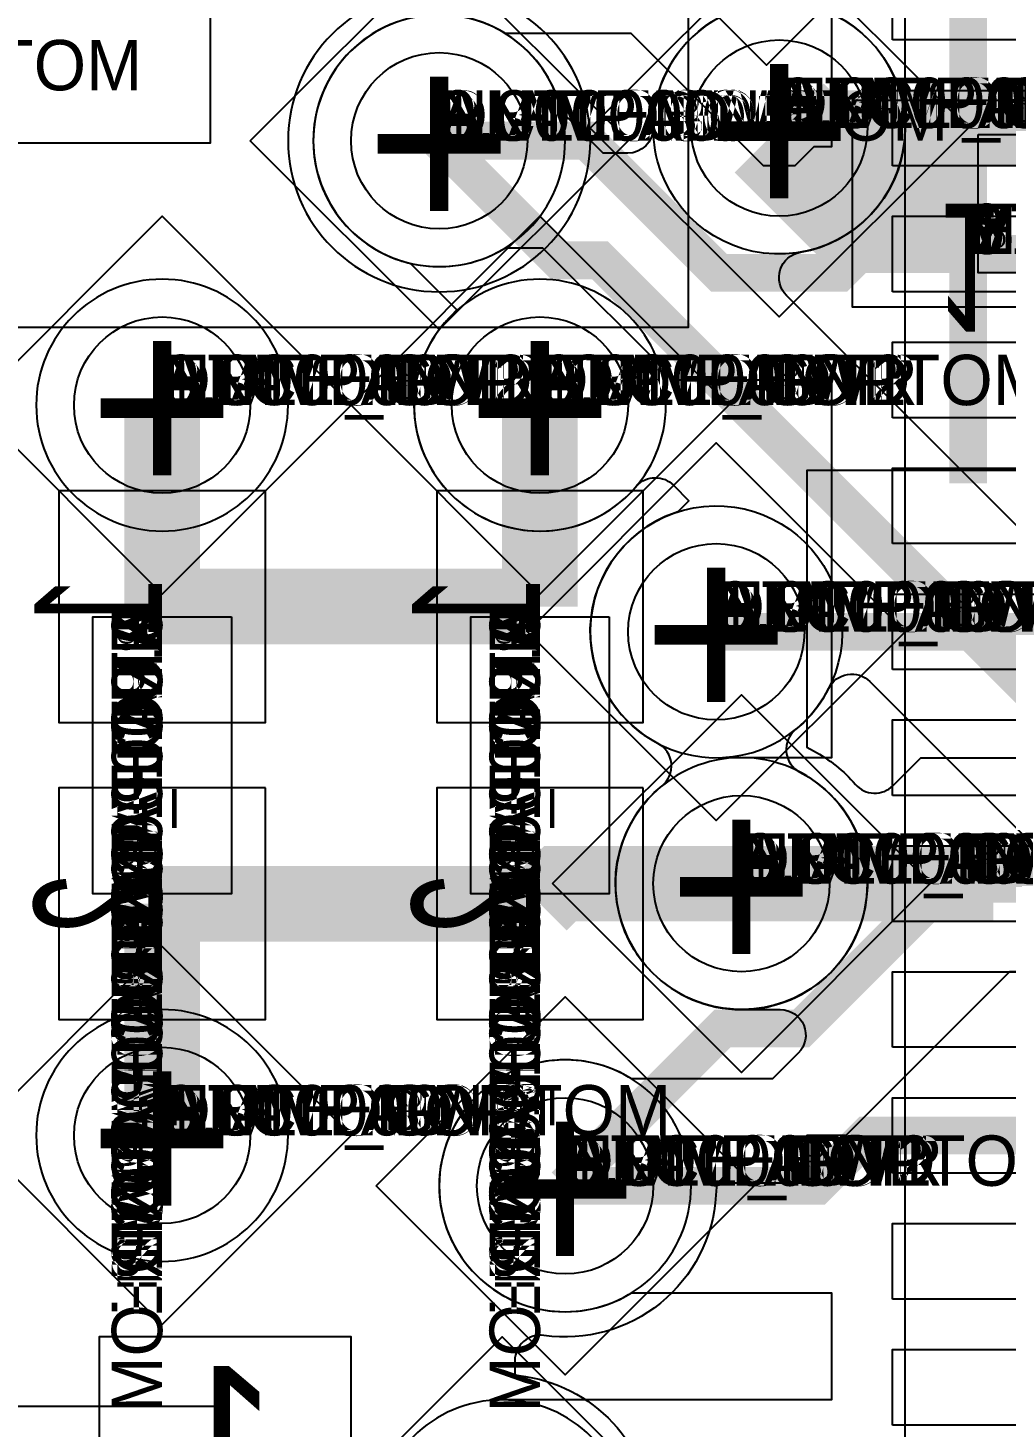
# Model space of a CAD drawing. Extents: x 0 to 323, y 0 to 320.
# Drawn here: x 118.77 to 122.65, y 59.19 to 64.75 of the extents above; entities that cross this region are included whole.
import ezdxf
from ezdxf.enums import TextEntityAlignment as Align

# ---------------------------------------------------------------- set-up
doc = ezdxf.new("R2010")
doc.units = 0
doc.header["$MEASUREMENT"] = 0
doc.layers.get('0').update_dxf_attribs({"linetype": 'CONTINUOUS'})
for name, color, linetype in [('CDN_FIGURES', 7, 'CONTINUOUS'), ('ETCH_BOTTOM', 7, 'CONTINUOUS'), ('ETCH_GND', 3, 'CONTINUOUS'), ('ETCH_INT1', 4, 'CONTINUOUS'), ('ETCH_INT2', 5, 'CONTINUOUS'), ('ETCH_PWR', 6, 'CONTINUOUS'), ('ETCH_TOP', 2, 'CONTINUOUS'), ('MANUFACTURING_NCLEGEND-1-6', 8, 'CONTINUOUS'), ('PACKAGE_GEOMETRY_ASSEMBLY_TOP', 11, 'CONTINUOUS'), ('PACKAGE_GEOMETRY_PIN_NUMBER', 9, 'CONTINUOUS')]:
    doc.layers.add(name, color=color, linetype=linetype)

# ---------------------------------------------------------------- blocks, each defined once
blk = doc.blocks.new('PAD_INFO')
for tag in ['SHAPE_TYPE', 'PAD_HEIGHT', 'PAD_LAYER', 'PAD_TYPE', 'PAD_WIDTH']:
    blk.add_attdef(tag, (0, 0), '', height=0.2)
at = {"flags": 2}
blk.add_attdef('CDN_TYPE', (0, 0), '', height=0.2, dxfattribs=at)
blk = doc.blocks.new('DRILL_INFO')
at = {"flags": 2}
blk.add_attdef('CDN_TYPE', (0, 0), '', height=0.2, dxfattribs=at)
for tag in ['FSHAPE', 'FCHAR', 'DRILL_HEIGHT', 'DIAMETER', 'PLATED', 'DRILL_WIDTH']:
    blk.add_attdef(tag, (0, 0), '', height=0.2)
blk = doc.blocks.new('VIA0700X0300')
at = {"layer": 'ETCH_BOTTOM'}
blk.add_circle((0, 0), 0.35, dxfattribs=at)
at = {"layer": 'ETCH_GND'}
blk.add_circle((0, 0), 0.35, dxfattribs=at)
at = {"layer": 'ETCH_INT1'}
blk.add_circle((0, 0), 0.35, dxfattribs=at)
at = {"layer": 'ETCH_INT2'}
blk.add_circle((0, 0), 0.35, dxfattribs=at)
at = {"layer": 'ETCH_PWR'}
blk.add_circle((0, 0), 0.35, dxfattribs=at)
at = {"layer": 'ETCH_TOP'}
blk.add_circle((0, 0), 0.35, dxfattribs=at)
ref = blk.add_blockref('PAD_INFO', (0, 0))
ref.add_attrib('PAD_LAYER', 'ETCH_TOP', (0, 0), dxfattribs={"height": 0.2})
ref.add_attrib('SHAPE_TYPE', 'NULL', (0, 0), dxfattribs={"height": 0.2})
ref.add_attrib('PAD_TYPE', 'ANTIPAD', (0, 0), dxfattribs={"height": 0.2})
ref.add_attrib('PAD_WIDTH', '0.000000', (0, 0), dxfattribs={"height": 0.2})
ref.add_attrib('PAD_HEIGHT', '0.000000', (0, 0), dxfattribs={"height": 0.2})
ref = blk.add_blockref('PAD_INFO', (0, 0))
ref.add_attrib('PAD_LAYER', 'ETCH_GND', (0, 0), dxfattribs={"height": 0.2})
ref.add_attrib('SHAPE_TYPE', 'NULL', (0, 0), dxfattribs={"height": 0.2})
ref.add_attrib('PAD_TYPE', 'ANTIPAD', (0, 0), dxfattribs={"height": 0.2})
ref.add_attrib('PAD_WIDTH', '0.000000', (0, 0), dxfattribs={"height": 0.2})
ref.add_attrib('PAD_HEIGHT', '0.000000', (0, 0), dxfattribs={"height": 0.2})
ref = blk.add_blockref('PAD_INFO', (0, 0))
ref.add_attrib('PAD_LAYER', 'ETCH_INT1', (0, 0), dxfattribs={"height": 0.2})
ref.add_attrib('SHAPE_TYPE', 'NULL', (0, 0), dxfattribs={"height": 0.2})
ref.add_attrib('PAD_TYPE', 'ANTIPAD', (0, 0), dxfattribs={"height": 0.2})
ref.add_attrib('PAD_WIDTH', '0.000000', (0, 0), dxfattribs={"height": 0.2})
ref.add_attrib('PAD_HEIGHT', '0.000000', (0, 0), dxfattribs={"height": 0.2})
ref = blk.add_blockref('PAD_INFO', (0, 0))
ref.add_attrib('PAD_LAYER', 'ETCH_INT2', (0, 0), dxfattribs={"height": 0.2})
ref.add_attrib('SHAPE_TYPE', 'NULL', (0, 0), dxfattribs={"height": 0.2})
ref.add_attrib('PAD_TYPE', 'ANTIPAD', (0, 0), dxfattribs={"height": 0.2})
ref.add_attrib('PAD_WIDTH', '0.000000', (0, 0), dxfattribs={"height": 0.2})
ref.add_attrib('PAD_HEIGHT', '0.000000', (0, 0), dxfattribs={"height": 0.2})
ref = blk.add_blockref('PAD_INFO', (0, 0))
ref.add_attrib('PAD_LAYER', 'ETCH_PWR', (0, 0), dxfattribs={"height": 0.2})
ref.add_attrib('SHAPE_TYPE', 'NULL', (0, 0), dxfattribs={"height": 0.2})
ref.add_attrib('PAD_TYPE', 'ANTIPAD', (0, 0), dxfattribs={"height": 0.2})
ref.add_attrib('PAD_WIDTH', '0.000000', (0, 0), dxfattribs={"height": 0.2})
ref.add_attrib('PAD_HEIGHT', '0.000000', (0, 0), dxfattribs={"height": 0.2})
ref = blk.add_blockref('PAD_INFO', (0, 0))
ref.add_attrib('PAD_LAYER', 'ETCH_BOTTOM', (0, 0), dxfattribs={"height": 0.2})
ref.add_attrib('SHAPE_TYPE', 'NULL', (0, 0), dxfattribs={"height": 0.2})
ref.add_attrib('PAD_TYPE', 'ANTIPAD', (0, 0), dxfattribs={"height": 0.2})
ref.add_attrib('PAD_WIDTH', '0.000000', (0, 0), dxfattribs={"height": 0.2})
ref.add_attrib('PAD_HEIGHT', '0.000000', (0, 0), dxfattribs={"height": 0.2})
ref = blk.add_blockref('PAD_INFO', (0, 0))
ref.add_attrib('PAD_LAYER', 'ETCH_TOP', (0, 0), dxfattribs={"height": 0.2})
ref.add_attrib('SHAPE_TYPE', 'NULL', (0, 0), dxfattribs={"height": 0.2})
ref.add_attrib('PAD_TYPE', 'THERMAL', (0, 0), dxfattribs={"height": 0.2})
ref.add_attrib('PAD_WIDTH', '0.000000', (0, 0), dxfattribs={"height": 0.2})
ref.add_attrib('PAD_HEIGHT', '0.000000', (0, 0), dxfattribs={"height": 0.2})
ref = blk.add_blockref('PAD_INFO', (0, 0))
ref.add_attrib('PAD_LAYER', 'ETCH_GND', (0, 0), dxfattribs={"height": 0.2})
ref.add_attrib('SHAPE_TYPE', 'NULL', (0, 0), dxfattribs={"height": 0.2})
ref.add_attrib('PAD_TYPE', 'THERMAL', (0, 0), dxfattribs={"height": 0.2})
ref.add_attrib('PAD_WIDTH', '0.000000', (0, 0), dxfattribs={"height": 0.2})
ref.add_attrib('PAD_HEIGHT', '0.000000', (0, 0), dxfattribs={"height": 0.2})
ref = blk.add_blockref('PAD_INFO', (0, 0))
ref.add_attrib('PAD_LAYER', 'ETCH_INT1', (0, 0), dxfattribs={"height": 0.2})
ref.add_attrib('SHAPE_TYPE', 'NULL', (0, 0), dxfattribs={"height": 0.2})
ref.add_attrib('PAD_TYPE', 'THERMAL', (0, 0), dxfattribs={"height": 0.2})
ref.add_attrib('PAD_WIDTH', '0.000000', (0, 0), dxfattribs={"height": 0.2})
ref.add_attrib('PAD_HEIGHT', '0.000000', (0, 0), dxfattribs={"height": 0.2})
ref = blk.add_blockref('PAD_INFO', (0, 0))
ref.add_attrib('PAD_LAYER', 'ETCH_INT2', (0, 0), dxfattribs={"height": 0.2})
ref.add_attrib('SHAPE_TYPE', 'NULL', (0, 0), dxfattribs={"height": 0.2})
ref.add_attrib('PAD_TYPE', 'THERMAL', (0, 0), dxfattribs={"height": 0.2})
ref.add_attrib('PAD_WIDTH', '0.000000', (0, 0), dxfattribs={"height": 0.2})
ref.add_attrib('PAD_HEIGHT', '0.000000', (0, 0), dxfattribs={"height": 0.2})
ref = blk.add_blockref('PAD_INFO', (0, 0))
ref.add_attrib('PAD_LAYER', 'ETCH_PWR', (0, 0), dxfattribs={"height": 0.2})
ref.add_attrib('SHAPE_TYPE', 'NULL', (0, 0), dxfattribs={"height": 0.2})
ref.add_attrib('PAD_TYPE', 'THERMAL', (0, 0), dxfattribs={"height": 0.2})
ref.add_attrib('PAD_WIDTH', '0.000000', (0, 0), dxfattribs={"height": 0.2})
ref.add_attrib('PAD_HEIGHT', '0.000000', (0, 0), dxfattribs={"height": 0.2})
ref = blk.add_blockref('PAD_INFO', (0, 0))
ref.add_attrib('PAD_LAYER', 'ETCH_BOTTOM', (0, 0), dxfattribs={"height": 0.2})
ref.add_attrib('SHAPE_TYPE', 'NULL', (0, 0), dxfattribs={"height": 0.2})
ref.add_attrib('PAD_TYPE', 'THERMAL', (0, 0), dxfattribs={"height": 0.2})
ref.add_attrib('PAD_WIDTH', '0.000000', (0, 0), dxfattribs={"height": 0.2})
ref.add_attrib('PAD_HEIGHT', '0.000000', (0, 0), dxfattribs={"height": 0.2})
ref = blk.add_blockref('PAD_INFO', (0, 0))
ref.add_attrib('PAD_LAYER', 'ETCH_TOP', (0, 0), dxfattribs={"height": 0.2})
ref.add_attrib('SHAPE_TYPE', 'CIRCLE', (0, 0), dxfattribs={"height": 0.2})
ref.add_attrib('PAD_TYPE', 'REGULAR', (0, 0), dxfattribs={"height": 0.2})
ref.add_attrib('PAD_WIDTH', '0.700000', (0, 0), dxfattribs={"height": 0.2})
ref.add_attrib('PAD_HEIGHT', '0.700000', (0, 0), dxfattribs={"height": 0.2})
ref = blk.add_blockref('PAD_INFO', (0, 0))
ref.add_attrib('PAD_LAYER', 'ETCH_GND', (0, 0), dxfattribs={"height": 0.2})
ref.add_attrib('SHAPE_TYPE', 'CIRCLE', (0, 0), dxfattribs={"height": 0.2})
ref.add_attrib('PAD_TYPE', 'REGULAR', (0, 0), dxfattribs={"height": 0.2})
ref.add_attrib('PAD_WIDTH', '0.700000', (0, 0), dxfattribs={"height": 0.2})
ref.add_attrib('PAD_HEIGHT', '0.700000', (0, 0), dxfattribs={"height": 0.2})
ref = blk.add_blockref('PAD_INFO', (0, 0))
ref.add_attrib('PAD_LAYER', 'ETCH_INT1', (0, 0), dxfattribs={"height": 0.2})
ref.add_attrib('SHAPE_TYPE', 'CIRCLE', (0, 0), dxfattribs={"height": 0.2})
ref.add_attrib('PAD_TYPE', 'REGULAR', (0, 0), dxfattribs={"height": 0.2})
ref.add_attrib('PAD_WIDTH', '0.700000', (0, 0), dxfattribs={"height": 0.2})
ref.add_attrib('PAD_HEIGHT', '0.700000', (0, 0), dxfattribs={"height": 0.2})
ref = blk.add_blockref('PAD_INFO', (0, 0))
ref.add_attrib('PAD_LAYER', 'ETCH_INT2', (0, 0), dxfattribs={"height": 0.2})
ref.add_attrib('SHAPE_TYPE', 'CIRCLE', (0, 0), dxfattribs={"height": 0.2})
ref.add_attrib('PAD_TYPE', 'REGULAR', (0, 0), dxfattribs={"height": 0.2})
ref.add_attrib('PAD_WIDTH', '0.700000', (0, 0), dxfattribs={"height": 0.2})
ref.add_attrib('PAD_HEIGHT', '0.700000', (0, 0), dxfattribs={"height": 0.2})
ref = blk.add_blockref('PAD_INFO', (0, 0))
ref.add_attrib('PAD_LAYER', 'ETCH_PWR', (0, 0), dxfattribs={"height": 0.2})
ref.add_attrib('SHAPE_TYPE', 'CIRCLE', (0, 0), dxfattribs={"height": 0.2})
ref.add_attrib('PAD_TYPE', 'REGULAR', (0, 0), dxfattribs={"height": 0.2})
ref.add_attrib('PAD_WIDTH', '0.700000', (0, 0), dxfattribs={"height": 0.2})
ref.add_attrib('PAD_HEIGHT', '0.700000', (0, 0), dxfattribs={"height": 0.2})
ref = blk.add_blockref('PAD_INFO', (0, 0))
ref.add_attrib('PAD_LAYER', 'ETCH_BOTTOM', (0, 0), dxfattribs={"height": 0.2})
ref.add_attrib('SHAPE_TYPE', 'CIRCLE', (0, 0), dxfattribs={"height": 0.2})
ref.add_attrib('PAD_TYPE', 'REGULAR', (0, 0), dxfattribs={"height": 0.2})
ref.add_attrib('PAD_WIDTH', '0.700000', (0, 0), dxfattribs={"height": 0.2})
ref.add_attrib('PAD_HEIGHT', '0.700000', (0, 0), dxfattribs={"height": 0.2})
ref = blk.add_blockref('DRILL_INFO', (0, 0))
ref.add_attrib('DIAMETER', '0.300000', (0, 0), dxfattribs={"height": 0.2})
ref.add_attrib('PLATED', 'PLATED', (0, 0), dxfattribs={"height": 0.2})
ref.add_attrib('FSHAPE', 'DIAMOND', (0, 0), dxfattribs={"height": 0.2})
ref.add_attrib('FCHAR', '+', (0, 0), dxfattribs={"height": 0.2})
ref.add_attrib('DRILL_WIDTH', '1.500000', (0, 0), dxfattribs={"height": 0.2})
ref.add_attrib('DRILL_HEIGHT', '1.500000', (0, 0), dxfattribs={"height": 0.2})
for tag in ['CDN_TYPE', 'PIN']:
    blk.add_attdef(tag, (0, 0), '', height=0.2)
at = {"flags": 2}
for tag in ['PSTKNAME', 'BBV']:
    blk.add_attdef(tag, (0, 0), '', height=0.2, dxfattribs=at)
blk = doc.blocks.new('FIGURE_DIAMOND')
at = {"layer": 'CDN_FIGURES'}
blk.add_lwpolyline([(-0.5, 0), (0, 0.5), (0.5, 0), (0, -0.5)], close=True, dxfattribs=at)
blk = doc.blocks.new('RC1300X0300TS')
at = {"layer": 'ETCH_TOP'}
blk.add_lwpolyline([(-0.65, -0.15), (-0.65, 0.15), (0.65, 0.15), (0.65, -0.15)], close=True, dxfattribs=at)
for tag in ['CDN_TYPE', 'PIN']:
    blk.add_attdef(tag, (0, 0), '', height=0.2)
at = {"flags": 2}
for tag in ['PSTKNAME', 'BBV']:
    blk.add_attdef(tag, (0, 0), '', height=0.2, dxfattribs=at)
blk = doc.blocks.new('LQFP176')
at = {"layer": 'PACKAGE_GEOMETRY_ASSEMBLY_TOP'}
blk.add_lwpolyline([(-12.1, -12.1), (12.1, -12.1), (12.1, 12.1), (-12.1, 12.1)], close=True, dxfattribs=at)
at = {"layer": 'ETCH_TOP', "rotation": 90}
for p in [(-10.25, 12.7), (-9.75, 12.7), (-9.25, 12.7), (-8.75, 12.7), (-8.25, 12.7), (-7.75, 12.7), (-7.25, 12.7), (-6.75, 12.7), (-6.25, 12.7), (-5.75, 12.7), (-5.25, 12.7), (-4.75, 12.7)]:
    blk.add_blockref('RC1300X0300TS', p, dxfattribs=at)
at = {"flags": 2}
for tag in ['SYMBOL_TYPE', 'CDN_TYPE', 'REFDES']:
    blk.add_attdef(tag, (0, 0), '', height=0.2, dxfattribs=at)
blk = doc.blocks.new('RC0920X0820TS')
at = {"layer": 'ETCH_TOP'}
blk.add_lwpolyline([(-0.46, -0.41), (-0.46, 0.41), (0.46, 0.41), (0.46, -0.41)], close=True, dxfattribs=at)
ref = blk.add_blockref('PAD_INFO', (0, 0))
ref.add_attrib('PAD_LAYER', 'ETCH_TOP', (0, 0), dxfattribs={"height": 0.2})
ref.add_attrib('SHAPE_TYPE', 'NULL', (0, 0), dxfattribs={"height": 0.2})
ref.add_attrib('PAD_TYPE', 'ANTIPAD', (0, 0), dxfattribs={"height": 0.2})
ref.add_attrib('PAD_WIDTH', '0.000000', (0, 0), dxfattribs={"height": 0.2})
ref.add_attrib('PAD_HEIGHT', '0.000000', (0, 0), dxfattribs={"height": 0.2})
ref = blk.add_blockref('PAD_INFO', (0, 0))
ref.add_attrib('PAD_LAYER', 'ETCH_GND', (0, 0), dxfattribs={"height": 0.2})
ref.add_attrib('SHAPE_TYPE', 'NULL', (0, 0), dxfattribs={"height": 0.2})
ref.add_attrib('PAD_TYPE', 'ANTIPAD', (0, 0), dxfattribs={"height": 0.2})
ref.add_attrib('PAD_WIDTH', '0.000000', (0, 0), dxfattribs={"height": 0.2})
ref.add_attrib('PAD_HEIGHT', '0.000000', (0, 0), dxfattribs={"height": 0.2})
ref = blk.add_blockref('PAD_INFO', (0, 0))
ref.add_attrib('PAD_LAYER', 'ETCH_INT1', (0, 0), dxfattribs={"height": 0.2})
ref.add_attrib('SHAPE_TYPE', 'NULL', (0, 0), dxfattribs={"height": 0.2})
ref.add_attrib('PAD_TYPE', 'ANTIPAD', (0, 0), dxfattribs={"height": 0.2})
ref.add_attrib('PAD_WIDTH', '0.000000', (0, 0), dxfattribs={"height": 0.2})
ref.add_attrib('PAD_HEIGHT', '0.000000', (0, 0), dxfattribs={"height": 0.2})
ref = blk.add_blockref('PAD_INFO', (0, 0))
ref.add_attrib('PAD_LAYER', 'ETCH_INT2', (0, 0), dxfattribs={"height": 0.2})
ref.add_attrib('SHAPE_TYPE', 'NULL', (0, 0), dxfattribs={"height": 0.2})
ref.add_attrib('PAD_TYPE', 'ANTIPAD', (0, 0), dxfattribs={"height": 0.2})
ref.add_attrib('PAD_WIDTH', '0.000000', (0, 0), dxfattribs={"height": 0.2})
ref.add_attrib('PAD_HEIGHT', '0.000000', (0, 0), dxfattribs={"height": 0.2})
ref = blk.add_blockref('PAD_INFO', (0, 0))
ref.add_attrib('PAD_LAYER', 'ETCH_PWR', (0, 0), dxfattribs={"height": 0.2})
ref.add_attrib('SHAPE_TYPE', 'NULL', (0, 0), dxfattribs={"height": 0.2})
ref.add_attrib('PAD_TYPE', 'ANTIPAD', (0, 0), dxfattribs={"height": 0.2})
ref.add_attrib('PAD_WIDTH', '0.000000', (0, 0), dxfattribs={"height": 0.2})
ref.add_attrib('PAD_HEIGHT', '0.000000', (0, 0), dxfattribs={"height": 0.2})
ref = blk.add_blockref('PAD_INFO', (0, 0))
ref.add_attrib('PAD_LAYER', 'ETCH_BOTTOM', (0, 0), dxfattribs={"height": 0.2})
ref.add_attrib('SHAPE_TYPE', 'NULL', (0, 0), dxfattribs={"height": 0.2})
ref.add_attrib('PAD_TYPE', 'ANTIPAD', (0, 0), dxfattribs={"height": 0.2})
ref.add_attrib('PAD_WIDTH', '0.000000', (0, 0), dxfattribs={"height": 0.2})
ref.add_attrib('PAD_HEIGHT', '0.000000', (0, 0), dxfattribs={"height": 0.2})
ref = blk.add_blockref('PAD_INFO', (0, 0))
ref.add_attrib('PAD_LAYER', 'ETCH_TOP', (0, 0), dxfattribs={"height": 0.2})
ref.add_attrib('SHAPE_TYPE', 'NULL', (0, 0), dxfattribs={"height": 0.2})
ref.add_attrib('PAD_TYPE', 'THERMAL', (0, 0), dxfattribs={"height": 0.2})
ref.add_attrib('PAD_WIDTH', '0.000000', (0, 0), dxfattribs={"height": 0.2})
ref.add_attrib('PAD_HEIGHT', '0.000000', (0, 0), dxfattribs={"height": 0.2})
ref = blk.add_blockref('PAD_INFO', (0, 0))
ref.add_attrib('PAD_LAYER', 'ETCH_GND', (0, 0), dxfattribs={"height": 0.2})
ref.add_attrib('SHAPE_TYPE', 'NULL', (0, 0), dxfattribs={"height": 0.2})
ref.add_attrib('PAD_TYPE', 'THERMAL', (0, 0), dxfattribs={"height": 0.2})
ref.add_attrib('PAD_WIDTH', '0.000000', (0, 0), dxfattribs={"height": 0.2})
ref.add_attrib('PAD_HEIGHT', '0.000000', (0, 0), dxfattribs={"height": 0.2})
ref = blk.add_blockref('PAD_INFO', (0, 0))
ref.add_attrib('PAD_LAYER', 'ETCH_INT1', (0, 0), dxfattribs={"height": 0.2})
ref.add_attrib('SHAPE_TYPE', 'NULL', (0, 0), dxfattribs={"height": 0.2})
ref.add_attrib('PAD_TYPE', 'THERMAL', (0, 0), dxfattribs={"height": 0.2})
ref.add_attrib('PAD_WIDTH', '0.000000', (0, 0), dxfattribs={"height": 0.2})
ref.add_attrib('PAD_HEIGHT', '0.000000', (0, 0), dxfattribs={"height": 0.2})
ref = blk.add_blockref('PAD_INFO', (0, 0))
ref.add_attrib('PAD_LAYER', 'ETCH_INT2', (0, 0), dxfattribs={"height": 0.2})
ref.add_attrib('SHAPE_TYPE', 'NULL', (0, 0), dxfattribs={"height": 0.2})
ref.add_attrib('PAD_TYPE', 'THERMAL', (0, 0), dxfattribs={"height": 0.2})
ref.add_attrib('PAD_WIDTH', '0.000000', (0, 0), dxfattribs={"height": 0.2})
ref.add_attrib('PAD_HEIGHT', '0.000000', (0, 0), dxfattribs={"height": 0.2})
ref = blk.add_blockref('PAD_INFO', (0, 0))
ref.add_attrib('PAD_LAYER', 'ETCH_PWR', (0, 0), dxfattribs={"height": 0.2})
ref.add_attrib('SHAPE_TYPE', 'NULL', (0, 0), dxfattribs={"height": 0.2})
ref.add_attrib('PAD_TYPE', 'THERMAL', (0, 0), dxfattribs={"height": 0.2})
ref.add_attrib('PAD_WIDTH', '0.000000', (0, 0), dxfattribs={"height": 0.2})
ref.add_attrib('PAD_HEIGHT', '0.000000', (0, 0), dxfattribs={"height": 0.2})
ref = blk.add_blockref('PAD_INFO', (0, 0))
ref.add_attrib('PAD_LAYER', 'ETCH_BOTTOM', (0, 0), dxfattribs={"height": 0.2})
ref.add_attrib('SHAPE_TYPE', 'NULL', (0, 0), dxfattribs={"height": 0.2})
ref.add_attrib('PAD_TYPE', 'THERMAL', (0, 0), dxfattribs={"height": 0.2})
ref.add_attrib('PAD_WIDTH', '0.000000', (0, 0), dxfattribs={"height": 0.2})
ref.add_attrib('PAD_HEIGHT', '0.000000', (0, 0), dxfattribs={"height": 0.2})
ref = blk.add_blockref('PAD_INFO', (0, 0))
ref.add_attrib('PAD_LAYER', 'ETCH_TOP', (0, 0), dxfattribs={"height": 0.2})
ref.add_attrib('SHAPE_TYPE', 'RECTANGLE', (0, 0), dxfattribs={"height": 0.2})
ref.add_attrib('PAD_TYPE', 'REGULAR', (0, 0), dxfattribs={"height": 0.2})
ref.add_attrib('PAD_WIDTH', '0.920000', (0, 0), dxfattribs={"height": 0.2})
ref.add_attrib('PAD_HEIGHT', '0.820000', (0, 0), dxfattribs={"height": 0.2})
ref = blk.add_blockref('PAD_INFO', (0, 0))
ref.add_attrib('PAD_LAYER', 'ETCH_GND', (0, 0), dxfattribs={"height": 0.2})
ref.add_attrib('SHAPE_TYPE', 'NULL', (0, 0), dxfattribs={"height": 0.2})
ref.add_attrib('PAD_TYPE', 'REGULAR', (0, 0), dxfattribs={"height": 0.2})
ref.add_attrib('PAD_WIDTH', '0.000000', (0, 0), dxfattribs={"height": 0.2})
ref.add_attrib('PAD_HEIGHT', '0.000000', (0, 0), dxfattribs={"height": 0.2})
ref = blk.add_blockref('PAD_INFO', (0, 0))
ref.add_attrib('PAD_LAYER', 'ETCH_INT1', (0, 0), dxfattribs={"height": 0.2})
ref.add_attrib('SHAPE_TYPE', 'NULL', (0, 0), dxfattribs={"height": 0.2})
ref.add_attrib('PAD_TYPE', 'REGULAR', (0, 0), dxfattribs={"height": 0.2})
ref.add_attrib('PAD_WIDTH', '0.000000', (0, 0), dxfattribs={"height": 0.2})
ref.add_attrib('PAD_HEIGHT', '0.000000', (0, 0), dxfattribs={"height": 0.2})
ref = blk.add_blockref('PAD_INFO', (0, 0))
ref.add_attrib('PAD_LAYER', 'ETCH_INT2', (0, 0), dxfattribs={"height": 0.2})
ref.add_attrib('SHAPE_TYPE', 'NULL', (0, 0), dxfattribs={"height": 0.2})
ref.add_attrib('PAD_TYPE', 'REGULAR', (0, 0), dxfattribs={"height": 0.2})
ref.add_attrib('PAD_WIDTH', '0.000000', (0, 0), dxfattribs={"height": 0.2})
ref.add_attrib('PAD_HEIGHT', '0.000000', (0, 0), dxfattribs={"height": 0.2})
ref = blk.add_blockref('PAD_INFO', (0, 0))
ref.add_attrib('PAD_LAYER', 'ETCH_PWR', (0, 0), dxfattribs={"height": 0.2})
ref.add_attrib('SHAPE_TYPE', 'NULL', (0, 0), dxfattribs={"height": 0.2})
ref.add_attrib('PAD_TYPE', 'REGULAR', (0, 0), dxfattribs={"height": 0.2})
ref.add_attrib('PAD_WIDTH', '0.000000', (0, 0), dxfattribs={"height": 0.2})
ref.add_attrib('PAD_HEIGHT', '0.000000', (0, 0), dxfattribs={"height": 0.2})
ref = blk.add_blockref('PAD_INFO', (0, 0))
ref.add_attrib('PAD_LAYER', 'ETCH_BOTTOM', (0, 0), dxfattribs={"height": 0.2})
ref.add_attrib('SHAPE_TYPE', 'NULL', (0, 0), dxfattribs={"height": 0.2})
ref.add_attrib('PAD_TYPE', 'REGULAR', (0, 0), dxfattribs={"height": 0.2})
ref.add_attrib('PAD_WIDTH', '0.000000', (0, 0), dxfattribs={"height": 0.2})
ref.add_attrib('PAD_HEIGHT', '0.000000', (0, 0), dxfattribs={"height": 0.2})
ref = blk.add_blockref('DRILL_INFO', (0, 0))
ref.add_attrib('DIAMETER', '0.000000', (0, 0), dxfattribs={"height": 0.2})
ref.add_attrib('PLATED', 'PLATED', (0, 0), dxfattribs={"height": 0.2})
ref.add_attrib('FSHAPE', 'NULL', (0, 0), dxfattribs={"height": 0.2})
ref.add_attrib('DRILL_WIDTH', '0.000000', (0, 0), dxfattribs={"height": 0.2})
ref.add_attrib('DRILL_HEIGHT', '0.000000', (0, 0), dxfattribs={"height": 0.2})
for tag in ['CDN_TYPE', 'PIN']:
    blk.add_attdef(tag, (0, 0), '', height=0.2)
at = {"flags": 2}
for tag in ['PSTKNAME', 'BBV']:
    blk.add_attdef(tag, (0, 0), '', height=0.2, dxfattribs=at)
blk = doc.blocks.new('F270')
at = {"layer": 'PACKAGE_GEOMETRY_ASSEMBLY_TOP'}
blk.add_lwpolyline([(0.04, -0.275), (1.14, -0.275), (1.14, 0.275), (0.04, 0.275)], close=True, dxfattribs=at)
at = {"layer": 'ETCH_TOP'}
ref = blk.add_blockref('RC0920X0820TS', (0, 0), dxfattribs=at)
ref.add_attrib('CDN_TYPE', 'PIN', (0, 0), dxfattribs={"height": 0.2})
ref.add_attrib('PIN', '1', (0, 0), dxfattribs={"height": 0.2})
ref = blk.add_blockref('RC0920X0820TS', (1.18, 0), dxfattribs=at)
ref.add_attrib('CDN_TYPE', 'PIN', (0, 0), dxfattribs={"height": 0.2})
ref.add_attrib('PIN', '2', (0, 0), dxfattribs={"height": 0.2})
at = {"flags": 2}
for tag in ['SYMBOL_TYPE', 'CDN_TYPE', 'REFDES']:
    blk.add_attdef(tag, (0, 0), '', height=0.2, dxfattribs=at)
blk = doc.blocks.new('RC1000X1500TS')
at = {"layer": 'ETCH_TOP'}
blk.add_lwpolyline([(-0.5, -0.75), (-0.5, 0.75), (0.5, 0.75), (0.5, -0.75)], close=True, dxfattribs=at)
ref = blk.add_blockref('PAD_INFO', (0, 0))
ref.add_attrib('PAD_LAYER', 'ETCH_TOP', (0, 0), dxfattribs={"height": 0.2})
ref.add_attrib('SHAPE_TYPE', 'NULL', (0, 0), dxfattribs={"height": 0.2})
ref.add_attrib('PAD_TYPE', 'ANTIPAD', (0, 0), dxfattribs={"height": 0.2})
ref.add_attrib('PAD_WIDTH', '0.000000', (0, 0), dxfattribs={"height": 0.2})
ref.add_attrib('PAD_HEIGHT', '0.000000', (0, 0), dxfattribs={"height": 0.2})
ref = blk.add_blockref('PAD_INFO', (0, 0))
ref.add_attrib('PAD_LAYER', 'ETCH_GND', (0, 0), dxfattribs={"height": 0.2})
ref.add_attrib('SHAPE_TYPE', 'NULL', (0, 0), dxfattribs={"height": 0.2})
ref.add_attrib('PAD_TYPE', 'ANTIPAD', (0, 0), dxfattribs={"height": 0.2})
ref.add_attrib('PAD_WIDTH', '0.000000', (0, 0), dxfattribs={"height": 0.2})
ref.add_attrib('PAD_HEIGHT', '0.000000', (0, 0), dxfattribs={"height": 0.2})
ref = blk.add_blockref('PAD_INFO', (0, 0))
ref.add_attrib('PAD_LAYER', 'ETCH_INT1', (0, 0), dxfattribs={"height": 0.2})
ref.add_attrib('SHAPE_TYPE', 'NULL', (0, 0), dxfattribs={"height": 0.2})
ref.add_attrib('PAD_TYPE', 'ANTIPAD', (0, 0), dxfattribs={"height": 0.2})
ref.add_attrib('PAD_WIDTH', '0.000000', (0, 0), dxfattribs={"height": 0.2})
ref.add_attrib('PAD_HEIGHT', '0.000000', (0, 0), dxfattribs={"height": 0.2})
ref = blk.add_blockref('PAD_INFO', (0, 0))
ref.add_attrib('PAD_LAYER', 'ETCH_INT2', (0, 0), dxfattribs={"height": 0.2})
ref.add_attrib('SHAPE_TYPE', 'NULL', (0, 0), dxfattribs={"height": 0.2})
ref.add_attrib('PAD_TYPE', 'ANTIPAD', (0, 0), dxfattribs={"height": 0.2})
ref.add_attrib('PAD_WIDTH', '0.000000', (0, 0), dxfattribs={"height": 0.2})
ref.add_attrib('PAD_HEIGHT', '0.000000', (0, 0), dxfattribs={"height": 0.2})
ref = blk.add_blockref('PAD_INFO', (0, 0))
ref.add_attrib('PAD_LAYER', 'ETCH_PWR', (0, 0), dxfattribs={"height": 0.2})
ref.add_attrib('SHAPE_TYPE', 'NULL', (0, 0), dxfattribs={"height": 0.2})
ref.add_attrib('PAD_TYPE', 'ANTIPAD', (0, 0), dxfattribs={"height": 0.2})
ref.add_attrib('PAD_WIDTH', '0.000000', (0, 0), dxfattribs={"height": 0.2})
ref.add_attrib('PAD_HEIGHT', '0.000000', (0, 0), dxfattribs={"height": 0.2})
ref = blk.add_blockref('PAD_INFO', (0, 0))
ref.add_attrib('PAD_LAYER', 'ETCH_BOTTOM', (0, 0), dxfattribs={"height": 0.2})
ref.add_attrib('SHAPE_TYPE', 'NULL', (0, 0), dxfattribs={"height": 0.2})
ref.add_attrib('PAD_TYPE', 'ANTIPAD', (0, 0), dxfattribs={"height": 0.2})
ref.add_attrib('PAD_WIDTH', '0.000000', (0, 0), dxfattribs={"height": 0.2})
ref.add_attrib('PAD_HEIGHT', '0.000000', (0, 0), dxfattribs={"height": 0.2})
ref = blk.add_blockref('PAD_INFO', (0, 0))
ref.add_attrib('PAD_LAYER', 'ETCH_TOP', (0, 0), dxfattribs={"height": 0.2})
ref.add_attrib('SHAPE_TYPE', 'NULL', (0, 0), dxfattribs={"height": 0.2})
ref.add_attrib('PAD_TYPE', 'THERMAL', (0, 0), dxfattribs={"height": 0.2})
ref.add_attrib('PAD_WIDTH', '0.000000', (0, 0), dxfattribs={"height": 0.2})
ref.add_attrib('PAD_HEIGHT', '0.000000', (0, 0), dxfattribs={"height": 0.2})
ref = blk.add_blockref('PAD_INFO', (0, 0))
ref.add_attrib('PAD_LAYER', 'ETCH_GND', (0, 0), dxfattribs={"height": 0.2})
ref.add_attrib('SHAPE_TYPE', 'NULL', (0, 0), dxfattribs={"height": 0.2})
ref.add_attrib('PAD_TYPE', 'THERMAL', (0, 0), dxfattribs={"height": 0.2})
ref.add_attrib('PAD_WIDTH', '0.000000', (0, 0), dxfattribs={"height": 0.2})
ref.add_attrib('PAD_HEIGHT', '0.000000', (0, 0), dxfattribs={"height": 0.2})
ref = blk.add_blockref('PAD_INFO', (0, 0))
ref.add_attrib('PAD_LAYER', 'ETCH_INT1', (0, 0), dxfattribs={"height": 0.2})
ref.add_attrib('SHAPE_TYPE', 'NULL', (0, 0), dxfattribs={"height": 0.2})
ref.add_attrib('PAD_TYPE', 'THERMAL', (0, 0), dxfattribs={"height": 0.2})
ref.add_attrib('PAD_WIDTH', '0.000000', (0, 0), dxfattribs={"height": 0.2})
ref.add_attrib('PAD_HEIGHT', '0.000000', (0, 0), dxfattribs={"height": 0.2})
ref = blk.add_blockref('PAD_INFO', (0, 0))
ref.add_attrib('PAD_LAYER', 'ETCH_INT2', (0, 0), dxfattribs={"height": 0.2})
ref.add_attrib('SHAPE_TYPE', 'NULL', (0, 0), dxfattribs={"height": 0.2})
ref.add_attrib('PAD_TYPE', 'THERMAL', (0, 0), dxfattribs={"height": 0.2})
ref.add_attrib('PAD_WIDTH', '0.000000', (0, 0), dxfattribs={"height": 0.2})
ref.add_attrib('PAD_HEIGHT', '0.000000', (0, 0), dxfattribs={"height": 0.2})
ref = blk.add_blockref('PAD_INFO', (0, 0))
ref.add_attrib('PAD_LAYER', 'ETCH_PWR', (0, 0), dxfattribs={"height": 0.2})
ref.add_attrib('SHAPE_TYPE', 'NULL', (0, 0), dxfattribs={"height": 0.2})
ref.add_attrib('PAD_TYPE', 'THERMAL', (0, 0), dxfattribs={"height": 0.2})
ref.add_attrib('PAD_WIDTH', '0.000000', (0, 0), dxfattribs={"height": 0.2})
ref.add_attrib('PAD_HEIGHT', '0.000000', (0, 0), dxfattribs={"height": 0.2})
ref = blk.add_blockref('PAD_INFO', (0, 0))
ref.add_attrib('PAD_LAYER', 'ETCH_BOTTOM', (0, 0), dxfattribs={"height": 0.2})
ref.add_attrib('SHAPE_TYPE', 'NULL', (0, 0), dxfattribs={"height": 0.2})
ref.add_attrib('PAD_TYPE', 'THERMAL', (0, 0), dxfattribs={"height": 0.2})
ref.add_attrib('PAD_WIDTH', '0.000000', (0, 0), dxfattribs={"height": 0.2})
ref.add_attrib('PAD_HEIGHT', '0.000000', (0, 0), dxfattribs={"height": 0.2})
ref = blk.add_blockref('PAD_INFO', (0, 0))
ref.add_attrib('PAD_LAYER', 'ETCH_GND', (0, 0), dxfattribs={"height": 0.2})
ref.add_attrib('SHAPE_TYPE', 'NULL', (0, 0), dxfattribs={"height": 0.2})
ref.add_attrib('PAD_TYPE', 'REGULAR', (0, 0), dxfattribs={"height": 0.2})
ref.add_attrib('PAD_WIDTH', '0.000000', (0, 0), dxfattribs={"height": 0.2})
ref.add_attrib('PAD_HEIGHT', '0.000000', (0, 0), dxfattribs={"height": 0.2})
ref = blk.add_blockref('PAD_INFO', (0, 0))
ref.add_attrib('PAD_LAYER', 'ETCH_INT1', (0, 0), dxfattribs={"height": 0.2})
ref.add_attrib('SHAPE_TYPE', 'NULL', (0, 0), dxfattribs={"height": 0.2})
ref.add_attrib('PAD_TYPE', 'REGULAR', (0, 0), dxfattribs={"height": 0.2})
ref.add_attrib('PAD_WIDTH', '0.000000', (0, 0), dxfattribs={"height": 0.2})
ref.add_attrib('PAD_HEIGHT', '0.000000', (0, 0), dxfattribs={"height": 0.2})
ref = blk.add_blockref('PAD_INFO', (0, 0))
ref.add_attrib('PAD_LAYER', 'ETCH_INT2', (0, 0), dxfattribs={"height": 0.2})
ref.add_attrib('SHAPE_TYPE', 'NULL', (0, 0), dxfattribs={"height": 0.2})
ref.add_attrib('PAD_TYPE', 'REGULAR', (0, 0), dxfattribs={"height": 0.2})
ref.add_attrib('PAD_WIDTH', '0.000000', (0, 0), dxfattribs={"height": 0.2})
ref.add_attrib('PAD_HEIGHT', '0.000000', (0, 0), dxfattribs={"height": 0.2})
ref = blk.add_blockref('PAD_INFO', (0, 0))
ref.add_attrib('PAD_LAYER', 'ETCH_PWR', (0, 0), dxfattribs={"height": 0.2})
ref.add_attrib('SHAPE_TYPE', 'NULL', (0, 0), dxfattribs={"height": 0.2})
ref.add_attrib('PAD_TYPE', 'REGULAR', (0, 0), dxfattribs={"height": 0.2})
ref.add_attrib('PAD_WIDTH', '0.000000', (0, 0), dxfattribs={"height": 0.2})
ref.add_attrib('PAD_HEIGHT', '0.000000', (0, 0), dxfattribs={"height": 0.2})
ref = blk.add_blockref('PAD_INFO', (0, 0))
ref.add_attrib('PAD_LAYER', 'ETCH_BOTTOM', (0, 0), dxfattribs={"height": 0.2})
ref.add_attrib('SHAPE_TYPE', 'NULL', (0, 0), dxfattribs={"height": 0.2})
ref.add_attrib('PAD_TYPE', 'REGULAR', (0, 0), dxfattribs={"height": 0.2})
ref.add_attrib('PAD_WIDTH', '0.000000', (0, 0), dxfattribs={"height": 0.2})
ref.add_attrib('PAD_HEIGHT', '0.000000', (0, 0), dxfattribs={"height": 0.2})
ref = blk.add_blockref('DRILL_INFO', (0, 0))
ref.add_attrib('DIAMETER', '0.000000', (0, 0), dxfattribs={"height": 0.2})
ref.add_attrib('PLATED', 'PLATED', (0, 0), dxfattribs={"height": 0.2})
ref.add_attrib('FSHAPE', 'NULL', (0, 0), dxfattribs={"height": 0.2})
ref.add_attrib('DRILL_WIDTH', '0.000000', (0, 0), dxfattribs={"height": 0.2})
ref.add_attrib('DRILL_HEIGHT', '0.000000', (0, 0), dxfattribs={"height": 0.2})
ref = blk.add_blockref('PAD_INFO', (0, 0))
ref.add_attrib('PAD_LAYER', 'ETCH_TOP', (0, 0), dxfattribs={"height": 0.2})
ref.add_attrib('SHAPE_TYPE', 'RECTANGLE', (0, 0), dxfattribs={"height": 0.2})
ref.add_attrib('PAD_TYPE', 'REGULAR', (0, 0), dxfattribs={"height": 0.2})
ref.add_attrib('PAD_WIDTH', '1.000000', (0, 0), dxfattribs={"height": 0.2})
ref.add_attrib('PAD_HEIGHT', '1.500000', (0, 0), dxfattribs={"height": 0.2})
for tag in ['CDN_TYPE', 'PIN']:
    blk.add_attdef(tag, (0, 0), '', height=0.2)
at = {"flags": 2}
for tag in ['PSTKNAME', 'BBV']:
    blk.add_attdef(tag, (0, 0), '', height=0.2, dxfattribs=at)
blk = doc.blocks.new('F56')
at = {"layer": 'PACKAGE_GEOMETRY_ASSEMBLY_TOP'}
blk.add_lwpolyline([(0, -0.475), (1.75, -0.475), (1.75, 0.475), (0, 0.475)], close=True, dxfattribs=at)
at = {"layer": 'ETCH_TOP'}
ref = blk.add_blockref('RC1000X1500TS', (0, 0), dxfattribs=at)
ref.add_attrib('CDN_TYPE', 'PIN', (0, 0), dxfattribs={"height": 0.2})
ref.add_attrib('PIN', '1', (0, 0), dxfattribs={"height": 0.2})
ref = blk.add_blockref('RC1000X1500TS', (1.75, 0), dxfattribs=at)
ref.add_attrib('CDN_TYPE', 'PIN', (0, 0), dxfattribs={"height": 0.2})
ref.add_attrib('PIN', '2', (0, 0), dxfattribs={"height": 0.2})
at = {"flags": 2}
for tag in ['SYMBOL_TYPE', 'CDN_TYPE', 'REFDES']:
    blk.add_attdef(tag, (0, 0), '', height=0.2, dxfattribs=at)

msp = doc.modelspace()

# ---------------------------------------------------------------- linework, layer by layer
at = {"layer": 'ETCH_BOTTOM'}
for points, format in [([(114.0001, 83.9002), (114.0001, 67.185), (114.7155, 66.4697, 0.497656), (114.8757, 66.492, -0.700538), (115.9894, 66.3128), (115.9973, 66.2716), (116.0899, 66.2716), (116.0899, 66.4101), (117.8584, 66.4101), (117.8728, 66.4366, -0.594587), (118.9272, 66.4366), (118.9416, 66.4101), (119.4901, 66.4101), (119.4901, 64.2899), (116.0899, 64.2899), (116.0899, 65.8182, 0.746943), (115.9034, 65.8734, -0.398005), (115.1019, 65.6792, 0.576193), (114.9501, 65.5912), (114.9501, 63.0622), (110.5388, 58.6509, 0.434592)], "xyb"), ([(122.5, 64.05, 0.15, 0.15, 0), (122.5, 65.1608, 0.15, 0.15, 0)], "xyseb"), ([(116.6499, 57.3999), (116.6499, 60.2001), (118.2399, 60.2001), (118.2399, 63.5601), (121.3899, 63.5601), (121.3899, 65.1101), (124.7901, 65.1101), (124.7901, 63.2466), (124.7987, 63.2338, -0.148541), (124.9001, 62.9), (124.9001, 62.85, -0.795244), (123.7608, 62.5867), (123.757, 62.5943), (123.3614, 62.9899), (121.8601, 62.9899), (121.8601, 61.8916), (121.8866, 61.8772, -0.089407), (122.0527, 61.744, 0.434813), (122.2009, 61.7388), (122.3121, 61.8501), (145.5399, 61.8501)], "xyb"), ([(122.5, 64.05, 0.5, 0.5, 0), (122.05, 64.05, 0.5, 0.5, 0), (121.75, 64.35, 0.5, 0.5, 0)], "xyseb"), ([(122.5, 62.9392, 0.15, 0.15, 0), (122.5, 64.05, 0.15, 0.15, 0)], "xyseb"), ([(119.3, 62.45, 0.3, 0.3, 0), (119.3, 63.25, 0.3, 0.3, 0)], "xyseb"), ([(120.8, 62.45, 0.3, 0.3, 0), (120.8, 63.25, 0.3, 0.3, 0)], "xyseb"), ([(119.3, 62.45, 0.3, 0.3, 0), (120.8, 62.45, 0.3, 0.3, 0)], "xyseb"), ([(121.6, 61.35, 0.3, 0.3, 0), (120.88, 61.35, 0.3, 0.3, 0), (120.8, 61.27, 0.3, 0.3, 0)], "xyseb"), ([(151.75, 54.8, 0.15, 0.15, 0), (151.75, 56.8618, 0.15, 0.15, 0), (147.1868, 61.425, 0.15, 0.15, 0), (122.4882, 61.425, 0.15, 0.15, 0), (121.8382, 60.775, 0.15, 0.15, 0), (121.525, 60.775, 0.15, 0.15, 0), (120.9, 60.15, 0.15, 0.15, 0)], "xyseb"), ([(119.3, 61.27, 0.3, 0.3, 0), (119.3, 60.35, 0.3, 0.3, 0)], "xyseb"), ([(119.3, 61.27, 0.3, 0.3, 0), (120.8, 61.27, 0.3, 0.3, 0)], "xyseb"), ([(146.6002, 59.7999), (124.9496, 59.7999), (124.9429, 59.7571, -1.462596), (123.9761, 60.3194, 0.42163), (123.9906, 60.4639, -0.194427), (123.8513, 60.8915, 0.434609), (123.7502, 60.9999), (122.6643, 60.9999), (122.0143, 60.3499), (121.8601, 60.3499), (121.8601, 60.1599), (121.5019, 60.1599), (121.4989, 60.1124, -0.437317), (120.8157, 59.5558, 0.455991), (120.7001, 59.4554), (120.7001, 59.3996), (120.7429, 59.3929, -0.855514), (120.7429, 58.2071)], "xyb")]:
    msp.add_lwpolyline(points, format=format, dxfattribs=at)
msp.add_lwpolyline([(120.4, 64.9001, 1), (120.4, 63.6999, 1)], format="xyb", close=True, dxfattribs=at)
at = {"layer": 'ETCH_GND'}
for points in [[(120.9001, 64.3, 1), (119.8999, 64.3, 1)], [(122.1001, 61.35, 1), (121.0999, 61.35, 1)], [(119.8001, 60.35, 1), (118.7999, 60.35, 1)], [(121.4001, 60.15, 1), (120.3999, 60.15, 1)], [(121.1501, 58.8, 1), (120.1499, 58.8, 1)]]:
    msp.add_lwpolyline(points, format="xyb", close=True, dxfattribs=at)
at = {"layer": 'ETCH_INT1'}
for points, format in [([(121.519, 64.7936, 0.278992), (121.2499, 64.3512, -0.413347), (121.1485, 64.2501), (121.0511, 64.2501), (120.8871, 64.4141), (120.8836, 64.4273, 1.740893), (120.2727, 63.8164), (120.2859, 63.8129), (120.4699, 63.6289), (120.445, 63.6025, 1.045611), (121.1852, 62.9307, -0.419943), (121.33, 62.9321), (121.3916, 62.8705), (121.3475, 62.8264), (121.3365, 62.8226, 1.487189), (121.9472, 62.1262, -0.511779), (122.1096, 62.1525), (123.3499, 60.9122), (123.3499, 59.4356), (123.9356, 58.8499)], "xyb"), ([(129.2761, 56.0251), (125.6011, 59.7001), (124.9495, 59.7001, -0.438438), (124.8485, 59.8097, 0.247337), (124.6651, 60.2384, -0.538717), (124.6819, 60.4069, 0.999957), (124.2202, 61.2942), (124.1873, 61.2772), (121.7792, 63.6853, -0.608918), (121.8339, 63.857, 0.757374), (121.9356, 64.8144)], "xyb"), ([(135.8, 55.6, 0.15, 0.15, 0), (129.1, 55.6, 0.15, 0.15, 0), (125.425, 59.275, 0.15, 0.15, 0), (124.1117, 59.275, 0.15, 0.15, 0), (123.775, 59.6117, 0.15, 0.15, 0), (123.775, 61.0883, 0.15, 0.15, 0), (121.0383, 63.825, 0.15, 0.15, 0), (120.875, 63.825, 0.15, 0.15, 0), (120.4, 64.3, 0.15, 0.15, 0)], "xyseb")]:
    msp.add_lwpolyline(points, format=format, dxfattribs=at)
for points in [[(119.8001, 63.25, 1), (118.7999, 63.25, 1)], [(121.4001, 60.15, 1), (120.3999, 60.15, 1)], [(121.1501, 58.8, 1), (120.1499, 58.8, 1)]]:
    msp.add_lwpolyline(points, format="xyb", close=True, dxfattribs=at)
at = {"layer": 'ETCH_INT2'}
for points in [[(120.9001, 64.3, 1), (119.8999, 64.3, 1)], [(122.1001, 61.35, 1), (121.0999, 61.35, 1)], [(119.8001, 60.35, 1), (118.7999, 60.35, 1)], [(121.4001, 60.15, 1), (120.3999, 60.15, 1)], [(121.1501, 58.8, 1), (120.1499, 58.8, 1)]]:
    msp.add_lwpolyline(points, format="xyb", close=True, dxfattribs=at)
at = {"layer": 'ETCH_PWR'}
for points in [[(121.931, 64.9064), (121.9356, 64.8144, -4.57757), (121.519, 64.7936), (121.5144, 64.8856, -4.57757), (121.931, 64.9064)], [(120.9001, 64.3, 1), (119.8999, 64.3, 1)], [(119.8001, 63.25, 1), (118.7999, 63.25, 1)], [(121.3001, 63.25, 1), (120.2999, 63.25, 1)], [(121.8319, 61.7931, -3.339668), (121.2849, 61.7384, 0.538717), (121.2681, 61.9069, -3.339668), (121.8151, 61.9616, 0.538717), (121.8319, 61.7931)], [(119.8001, 60.35, 1), (118.7999, 60.35, 1)], [(121.4001, 60.15, 1), (120.3999, 60.15, 1)], [(121.1501, 58.8, 1), (120.1499, 58.8, 1)]]:
    msp.add_lwpolyline(points, format="xyb", close=True, dxfattribs=at)
at = {"layer": 'ETCH_TOP'}
for points, format in [([(121.958, 65.5987), (121.958, 64.2751), (121.8872, 64.2751), (121.8122, 64.2001), (121.6878, 64.2001), (121.1628, 64.7251), (120.6638, 64.7251), (120.6519, 64.732, 1.740689), (120.6519, 63.868), (120.6638, 63.8749), (120.8106, 63.8749), (121.3356, 63.3499), (121.958, 63.3499), (121.958, 61.8501), (121.6, 61.8501, 1), (121.6, 60.8499), (121.7539, 60.8499, -0.668179), (121.8256, 60.6768), (121.7239, 60.5751), (121.1638, 60.5751), (121.1519, 60.582, 1.740689), (121.1519, 59.718), (121.1638, 59.7249), (121.958, 59.7249), (121.958, 59.3001), (120.65, 59.3001, 1), (120.65, 58.2999)], "xyb"), ([(122.85, 64.35, 0.3, 0.3, 0), (121.75, 64.35, 0.3, 0.3, 0)], "xyseb"), ([(120.4, 64.3, 0.15, 0.15, 0), (120.9867, 64.3, 0.15, 0.15, 0), (121.5117, 63.775, 0.15, 0.15, 0), (121.9883, 63.775, 0.15, 0.15, 0), (122.0633, 63.85, 0.15, 0.15, 0), (122.85, 63.85, 0.15, 0.15, 0)], "xyseb"), ([(122.85, 62.35, 0.15, 0.15, 0), (121.5, 62.35, 0.15, 0.15, 0)], "xyseb"), ([(122.85, 61.35, 0.15, 0.15, 0), (122.6, 61.35, 0.3, 0.3, 0), (121.6, 61.35, 0.3, 0.3, 0)], "xyseb"), ([(120.9, 60.15, 0.15, 0.15, 0), (121.9, 60.15, 0.15, 0.15, 0), (122.1, 60.35, 0.15, 0.15, 0), (122.85, 60.35, 0.15, 0.15, 0)], "xyseb")]:
    msp.add_lwpolyline(points, format=format, dxfattribs=at)
msp.add_lwpolyline([(119.3, 60.8501, 1), (119.3, 59.8499, 1)], format="xyb", close=True, dxfattribs=at)

# ---------------------------------------------------------------- block references
at = {"rotation": 270}
msp.add_blockref('LQFP176', (110.15, 54.6), dxfattribs=at)
at = {"xscale": -1}
for p, rotation in [((122.5, 64.05), 180), ((119.3, 62.45), 90), ((120.8, 62.45), 90)]:
    msp.add_blockref('F270', p, dxfattribs=dict(at, rotation=rotation))
msp.add_blockref('F56', (119.55, 58.8), dxfattribs=at)
at = {"layer": 'ETCH_TOP'}
for p in [(117.2, 64.5), (121.75, 64.35), (120.4, 64.3), (119.3, 63.25), (120.8, 63.25), (121.5, 62.35), (121.6, 61.35), (119.3, 60.35), (120.9, 60.15)]:
    msp.add_blockref('VIA0700X0300', p, dxfattribs=at)
at = {"layer": 'MANUFACTURING_NCLEGEND-1-6', "xscale": 1.5, "yscale": 1.5}
for p in [(121.7, 65.35), (121.75, 64.35), (120.4, 64.3), (119.3, 63.25), (120.8, 63.25), (121.5, 62.35), (121.6, 61.35), (119.3, 60.35), (120.9, 60.15), (120.65, 58.8)]:
    msp.add_blockref('FIGURE_DIAMOND', p, dxfattribs=at)

# ---------------------------------------------------------------- texts
at = {"layer": 'MANUFACTURING_NCLEGEND-1-6'}
for p in [(120.4, 64.3), (121.75, 64.35), (119.3, 63.25), (120.8, 63.25), (121.5, 62.35), (121.6, 61.35), (119.3, 60.35), (120.9, 60.15)]:
    msp.add_text('+', height=0.75, dxfattribs=at).set_placement(p, align=Align.MIDDLE_CENTER)
at = {"layer": 'PACKAGE_GEOMETRY_PIN_NUMBER', "text_generation_flag": 2, "width": 0.649606}
for s, rotation, p in [('1', 180, (122.5, 64.05)), ('1', 90, (119.3, 62.45)), ('1', 90, (120.8, 62.45)), ('2', 90, (119.3, 61.27)), ('2', 90, (120.8, 61.27))]:
    msp.add_text(s, height=0.508, rotation=rotation, dxfattribs=at).set_placement(p, align=Align.CENTER)
at = {"layer": 'PACKAGE_GEOMETRY_PIN_NUMBER', "text_generation_flag": 2, "width": 0.88}
msp.add_text('1', height=0.635, dxfattribs=at).set_placement((119.55, 58.8), align=Align.CENTER)

doc.saveas('drawing.dxf')
